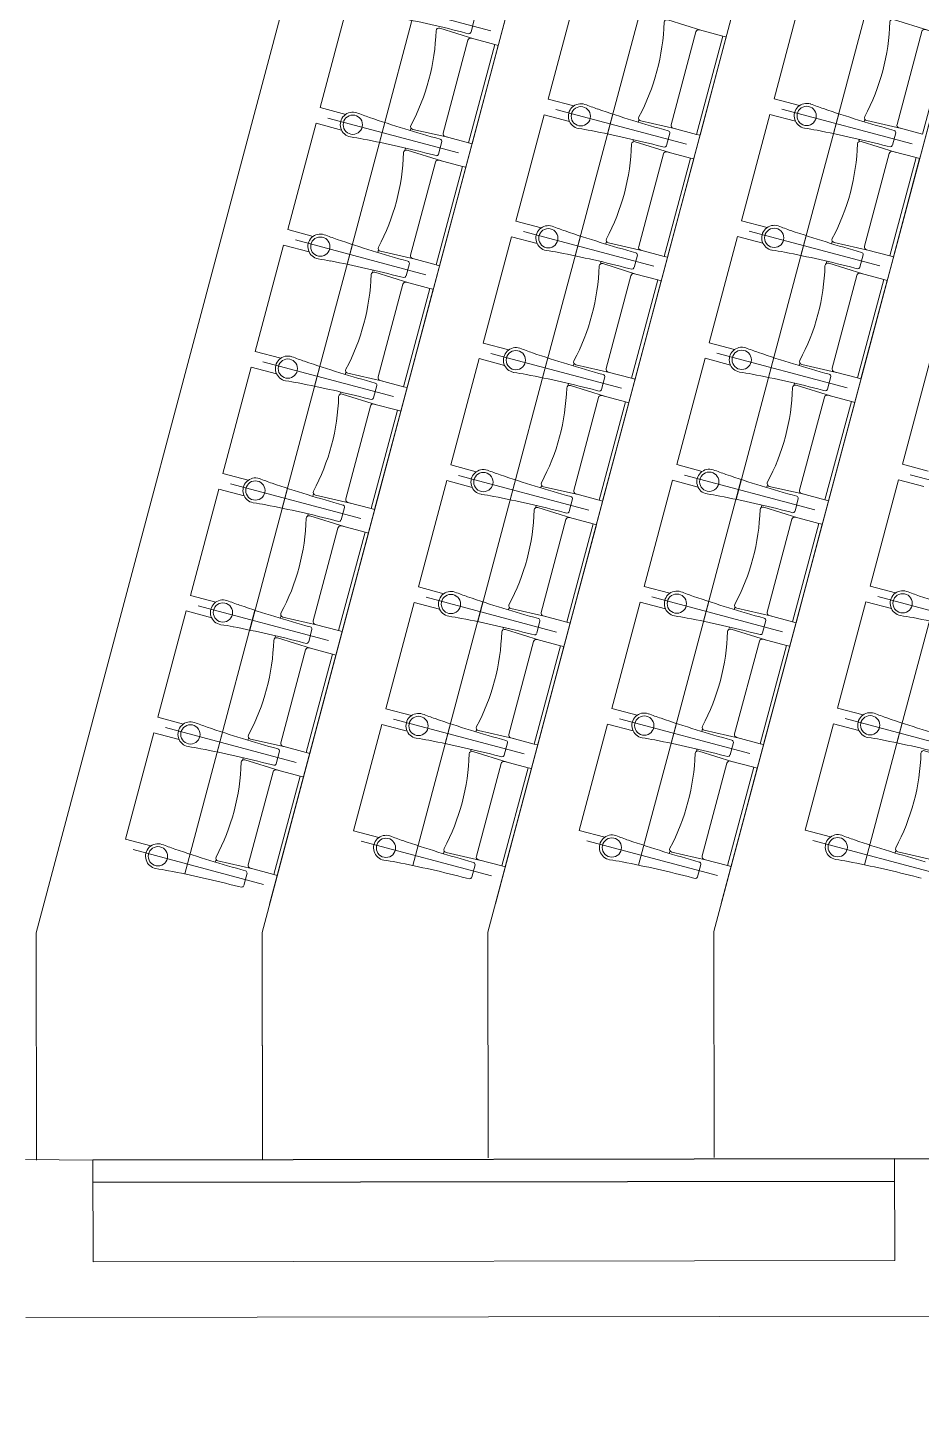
# Model space of a CAD drawing. Header units: millimetres. Extents: x 586 to 1010, y 369 to 668.
# Drawn here: x 692.66 to 696.61, y 461.74 to 467.9 of the extents above; entities that cross this region are included whole.
import ezdxf

# ---------------------------------------------------------------- set-up
doc = ezdxf.new("R2010")
doc.units = ezdxf.units.MM
doc.linetypes.add('CENTER', pattern=[2, 1.25, -0.25, 0.25, -0.25])
doc.linetypes.add('DASHED', pattern=[0.75, 0.5, -0.25])
doc.layers.add('plan line', color=7, linetype='Continuous', lineweight=15)

msp = doc.modelspace()

# ---------------------------------------------------------------- linework, layer by layer
at = {"color": 254, "lineweight": 25}
for points in [[(671.7124, 620.7085), (706.7355, 621.773), (754.2598, 613.8303), (814.6609, 600.1481), (855.7567, 598.0104), (895.0671, 567.0647), (920.0096, 542.0176), (952.0084, 521.2476), (977.2234, 504.6526), (979.6352, 479.2339), (986.3437, 463.8549), (988.7975, 462.3853)], [(654.944, 595.4717), (670.2671, 587.3174), (714.302, 595.1648), (787.0891, 595.1648), (819.3936, 580.9441), (821.0297, 562.8505), (813.4907, 552.7881), (808.7339, 539.6711), (796.4072, 534.7059), (791.0222, 527.249), (791.0222, 507.547), (797.3007, 476.5274), (814.9752, 463.8897), (836.1481, 474.6816), (874.0221, 478.5878), (885.7286, 462.7333), (863.0042, 436.0794), (845.7887, 420.6845), (845.1044, 408.6747)], [(639.2065, 583.4381), (644.7272, 575.638), (657.7961, 553.4401), (668.4043, 543.9291), (682.5178, 548.7307), (692.9838, 555.4778), (711.9339, 556.5828), (734.3456, 532.1334), (750.593, 477.7475), (754.1369, 444.164), (776.4657, 425.4473), (782.6172, 412.2355)]]:
    msp.add_spline(points, degree=3, dxfattribs=at)
at = {"layer": 'plan line'}
for p, q in [((695.2423, 469.7129), (693.7264, 464.0195)), ((696.2317, 469.6739), (694.7265, 464.0211)), ((697.2413, 469.7113), (695.7267, 464.0227)), ((692.6932, 463.8937), (694.2022, 469.5611)), ((693.6933, 463.8953), (695.2092, 469.5887)), ((694.6935, 463.8968), (696.1986, 469.5496)), ((695.6936, 463.8984), (697.2082, 469.587)), ((696.0863, 468.0575), (695.9609, 467.5866)), ((694.0765, 468.0186), (693.9511, 467.5477)), ((695.0862, 468.0559), (694.9608, 467.585)), ((694.6188, 467.8822), (694.6333, 467.9375)), ((694.6188, 467.8822), (694.6333, 467.9375)), ((694.6085, 467.8749), (694.596, 467.878)), ((694.6085, 467.8749), (694.596, 467.878)), ((694.9608, 467.585), (695.0734, 467.555)), ((695.9609, 467.5866), (696.0736, 467.5566)), ((693.9511, 467.5477), (694.0638, 467.5177)), ((694.9424, 467.516), (694.817, 467.0451)), ((695.055, 467.486), (694.9424, 467.516)), ((695.9425, 467.5175), (695.8171, 467.0466)), ((696.0552, 467.4875), (695.9425, 467.5175)), ((693.9327, 467.4786), (693.8073, 467.0077)), ((694.0454, 467.4486), (693.9327, 467.4786)), ((694.3494, 467.4462), (694.3516, 467.4543)), ((695.3591, 467.4836), (695.3612, 467.4917)), ((696.3592, 467.4851), (696.3614, 467.4933)), ((694.475, 467.3422), (694.4895, 467.3975)), ((694.475, 467.3422), (694.4895, 467.3975)), ((695.3365, 467.3988), (695.3384, 467.4058)), ((695.4847, 467.3795), (695.4992, 467.4348)), ((695.4847, 467.3795), (695.4992, 467.4348)), ((696.3367, 467.4004), (696.3385, 467.4074)), ((696.4849, 467.3811), (696.4993, 467.4364)), ((696.4849, 467.3811), (696.4993, 467.4364)), ((694.3268, 467.3614), (694.3287, 467.3685)), ((694.4647, 467.335), (694.4522, 467.338)), ((694.4647, 467.335), (694.4522, 467.338)), ((695.4744, 467.3723), (695.4619, 467.3754)), ((695.4744, 467.3723), (695.4619, 467.3754)), ((696.4745, 467.3739), (696.462, 467.3769)), ((696.4745, 467.3739), (696.462, 467.3769)), ((694.817, 467.0451), (694.9297, 467.0151)), ((695.8171, 467.0466), (695.9298, 467.0166)), ((693.8073, 467.0077), (693.92, 466.9777)), ((694.7986, 466.976), (694.6732, 466.5051)), ((694.9113, 466.946), (694.7986, 466.976)), ((695.2153, 466.9436), (695.2175, 466.9517)), ((695.7988, 466.9776), (695.6734, 466.5066)), ((695.9114, 466.9476), (695.7988, 466.9776)), ((696.2155, 466.9451), (696.2176, 466.9533)), ((693.7889, 466.9386), (693.6635, 466.4677)), ((693.9016, 466.9086), (693.7889, 466.9386)), ((694.2056, 466.9062), (694.2078, 466.9144)), ((695.3409, 466.8396), (695.3554, 466.8948)), ((695.3409, 466.8396), (695.3554, 466.8948)), ((696.3411, 466.8411), (696.3555, 466.8964)), ((696.3411, 466.8411), (696.3555, 466.8964)), ((694.1831, 466.8215), (694.1849, 466.8285)), ((694.3313, 466.8022), (694.3457, 466.8575)), ((694.3313, 466.8022), (694.3457, 466.8575)), ((695.1927, 466.8588), (695.1946, 466.8659)), ((695.3306, 466.8323), (695.3181, 466.8354)), ((695.3306, 466.8323), (695.3181, 466.8354)), ((696.1929, 466.8604), (696.1948, 466.8674)), ((696.3307, 466.8339), (696.3183, 466.837)), ((696.3307, 466.8339), (696.3183, 466.837)), ((694.3209, 466.795), (694.3084, 466.798)), ((694.3209, 466.795), (694.3084, 466.798)), ((693.6635, 466.4677), (693.7762, 466.4377)), ((694.6732, 466.5051), (694.7859, 466.4751)), ((695.6734, 466.5066), (695.786, 466.4766)), ((693.6451, 466.3986), (693.5198, 465.9277)), ((693.7578, 466.3686), (693.6451, 466.3986)), ((694.6548, 466.436), (694.5294, 465.9651)), ((694.7675, 466.406), (694.6548, 466.436)), ((695.0715, 466.4036), (695.0737, 466.4117)), ((695.655, 466.4376), (695.5296, 465.9667)), ((695.7676, 466.4076), (695.655, 466.4376)), ((696.0717, 466.4052), (696.0738, 466.4133)), ((696.6551, 466.4391), (696.5297, 465.9682)), ((694.0619, 466.3662), (694.064, 466.3744)), ((695.1972, 466.2996), (695.2116, 466.3549)), ((695.1972, 466.2996), (695.2116, 466.3549)), ((696.1973, 466.3011), (696.2118, 466.3564)), ((696.1973, 466.3011), (696.2118, 466.3564)), ((694.0393, 466.2815), (694.0412, 466.2885)), ((694.1875, 466.2622), (694.2019, 466.3175)), ((694.1875, 466.2622), (694.2019, 466.3175)), ((695.049, 466.3188), (695.0508, 466.3259)), ((695.1868, 466.2923), (695.1743, 466.2954)), ((695.1868, 466.2923), (695.1743, 466.2954)), ((696.0491, 466.3204), (696.051, 466.3274)), ((696.187, 466.2939), (696.1745, 466.297)), ((696.187, 466.2939), (696.1745, 466.297)), ((694.1771, 466.255), (694.1647, 466.258)), ((694.1771, 466.255), (694.1647, 466.258)), ((694.5294, 465.9651), (694.6421, 465.9351)), ((695.5296, 465.9667), (695.6423, 465.9367)), ((696.5297, 465.9682), (696.6424, 465.9382)), ((693.5198, 465.9277), (693.6324, 465.8977)), ((693.5014, 465.8586), (693.376, 465.3877)), ((693.614, 465.8287), (693.5014, 465.8586)), ((694.511, 465.896), (694.3857, 465.4251)), ((694.6237, 465.866), (694.511, 465.896)), ((694.9278, 465.8636), (694.9299, 465.8717)), ((695.5112, 465.8976), (695.3858, 465.4267)), ((695.6239, 465.8676), (695.5112, 465.8976)), ((695.9279, 465.8652), (695.9301, 465.8733)), ((696.5113, 465.8992), (696.386, 465.4283)), ((696.624, 465.8692), (696.5113, 465.8992)), ((693.9181, 465.8262), (693.9202, 465.8344)), ((694.0437, 465.7222), (694.0582, 465.7775)), ((694.0437, 465.7222), (694.0582, 465.7775)), ((694.9052, 465.7788), (694.9071, 465.7859)), ((695.0534, 465.7596), (695.0678, 465.8149)), ((695.0534, 465.7596), (695.0678, 465.8149)), ((695.9053, 465.7804), (695.9072, 465.7875)), ((696.0535, 465.7612), (696.068, 465.8165)), ((696.0535, 465.7612), (696.068, 465.8165)), ((693.8955, 465.7415), (693.8974, 465.7485)), ((694.0334, 465.715), (694.0209, 465.7181)), ((694.0334, 465.715), (694.0209, 465.7181)), ((695.043, 465.7523), (695.0306, 465.7554)), ((695.043, 465.7523), (695.0306, 465.7554)), ((696.0432, 465.7539), (696.0307, 465.757)), ((696.0432, 465.7539), (696.0307, 465.757)), ((694.3857, 465.4251), (694.4983, 465.3951)), ((695.3858, 465.4267), (695.4985, 465.3967)), ((696.386, 465.4283), (696.4986, 465.3983)), ((693.376, 465.3877), (693.4887, 465.3577)), ((694.3673, 465.356), (694.2419, 464.8851)), ((694.4799, 465.326), (694.3673, 465.356)), ((695.3674, 465.3576), (695.242, 464.8867)), ((695.4801, 465.3276), (695.3674, 465.3576)), ((696.3676, 465.3592), (696.2422, 464.8883)), ((696.4802, 465.3292), (696.3676, 465.3592)), ((693.3576, 465.3187), (693.2322, 464.8478)), ((693.4703, 465.2887), (693.3576, 465.3187)), ((693.7743, 465.2863), (693.7765, 465.2944)), ((694.784, 465.3236), (694.7861, 465.3317)), ((695.7841, 465.3252), (695.7863, 465.3333)), ((693.8999, 465.1822), (693.9144, 465.2375)), ((693.8999, 465.1822), (693.9144, 465.2375)), ((694.7614, 465.2388), (694.7633, 465.2459)), ((694.9096, 465.2196), (694.9241, 465.2749)), ((694.9096, 465.2196), (694.9241, 465.2749)), ((695.7616, 465.2404), (695.7634, 465.2475)), ((695.9098, 465.2212), (695.9242, 465.2765)), ((695.9098, 465.2212), (695.9242, 465.2765)), ((693.7517, 465.2015), (693.7536, 465.2085)), ((693.8896, 465.175), (693.8771, 465.1781)), ((693.8896, 465.175), (693.8771, 465.1781)), ((694.8993, 465.2124), (694.8868, 465.2154)), ((694.8993, 465.2124), (694.8868, 465.2154)), ((695.8994, 465.2139), (695.8869, 465.217)), ((695.8994, 465.2139), (695.8869, 465.217)), ((694.2419, 464.8851), (694.3546, 464.8551)), ((695.242, 464.8867), (695.3547, 464.8567)), ((696.2422, 464.8883), (696.3548, 464.8583)), ((693.2322, 464.8478), (693.3449, 464.8178)), ((694.2235, 464.816), (694.0981, 464.3451)), ((694.3362, 464.786), (694.2235, 464.816)), ((694.6402, 464.7836), (694.6424, 464.7918)), ((695.2236, 464.8176), (695.0983, 464.3467)), ((695.3363, 464.7876), (695.2236, 464.8176)), ((695.6404, 464.7852), (695.6425, 464.7933)), ((696.2238, 464.8192), (696.0984, 464.3483)), ((696.3365, 464.7892), (696.2238, 464.8192)), ((693.2138, 464.7787), (693.0884, 464.3078)), ((693.3265, 464.7487), (693.2138, 464.7787)), ((693.6305, 464.7463), (693.6327, 464.7544)), ((694.7658, 464.6796), (694.7803, 464.7349)), ((694.7658, 464.6796), (694.7803, 464.7349)), ((695.766, 464.6812), (695.7804, 464.7365)), ((695.766, 464.6812), (695.7804, 464.7365)), ((693.608, 464.6615), (693.6098, 464.6686)), ((693.7561, 464.6423), (693.7706, 464.6975)), ((693.7561, 464.6423), (693.7706, 464.6975)), ((694.6176, 464.6989), (694.6195, 464.7059)), ((694.7555, 464.6724), (694.743, 464.6754)), ((694.7555, 464.6724), (694.743, 464.6754)), ((695.6178, 464.7004), (695.6197, 464.7075)), ((695.7556, 464.674), (695.7432, 464.677)), ((695.7556, 464.674), (695.7432, 464.677)), ((693.7458, 464.635), (693.7333, 464.6381)), ((693.7458, 464.635), (693.7333, 464.6381)), ((693.0884, 464.3078), (693.2011, 464.2778)), ((694.0981, 464.3451), (694.2108, 464.3151)), ((695.0983, 464.3467), (695.2109, 464.3167)), ((696.0984, 464.3483), (696.2111, 464.3183)), ((694.4964, 464.2436), (694.4986, 464.2518)), ((695.4966, 464.2452), (695.4987, 464.2534)), ((696.4967, 464.2468), (696.4989, 464.2549)), ((693.4867, 464.2063), (693.4889, 464.2144)), ((694.622, 464.1396), (694.6365, 464.1949)), ((695.6222, 464.1412), (695.6367, 464.1965)), ((693.6124, 464.1023), (693.6268, 464.1576)), ((694.6117, 464.1324), (694.5992, 464.1354)), ((695.6119, 464.134), (695.5994, 464.137)), ((696.612, 464.1355), (696.5995, 464.1386)), ((693.602, 464.095), (693.5896, 464.0981)), ((692.6947, 462.8864), (692.6932, 463.8937)), ((693.6933, 463.8953), (693.6949, 462.8953)), ((693.6949, 462.888), (693.6933, 463.8953)), ((694.695, 462.8968), (694.6935, 463.8968)), ((695.6952, 462.8984), (695.6936, 463.8984)), ((692.9447, 462.8868), (692.6466, 462.8901)), ((692.9455, 462.4368), (692.9447, 462.8868)), ((693.1948, 462.8872), (693.6949, 462.888)), ((696.8947, 462.893), (696.4947, 462.8924)), ((696.4947, 462.8924), (696.4954, 462.4424)), ((696.4954, 462.4424), (692.9455, 462.4368)), ((692.6477, 462.1901), (702.4958, 462.2019))]:
    msp.add_line(p, q, dxfattribs=at)
at = {"layer": 'plan line', "linetype": 'DASHED', "ltscale": 3}
for p, q in [((695.3907, 468.0589), (695.2236, 467.4312)), ((696.3908, 468.0605), (696.2237, 467.4328)), ((694.381, 468.0215), (694.2139, 467.3939)), ((695.2469, 467.5189), (695.0798, 466.8912)), ((696.2471, 467.5205), (696.0799, 466.8928)), ((694.2372, 467.4815), (694.0701, 466.8539)), ((695.1031, 466.9789), (694.936, 466.3512)), ((696.1033, 466.9805), (695.9362, 466.3528)), ((694.0935, 466.9416), (693.9263, 466.3139)), ((693.9497, 466.4016), (693.7826, 465.7739)), ((694.9594, 466.4389), (694.7922, 465.8113)), ((695.9595, 466.4405), (695.7924, 465.8128)), ((695.8157, 465.9005), (695.6486, 465.2728)), ((693.8059, 465.8616), (693.6388, 465.2339)), ((694.8156, 465.8989), (694.6485, 465.2713)), ((694.6718, 465.359), (694.5047, 464.7313)), ((695.672, 465.3605), (695.5048, 464.7329)), ((696.6721, 465.3621), (696.505, 464.7344)), ((693.6621, 465.3216), (693.495, 464.6939)), ((694.528, 464.819), (694.3609, 464.1913)), ((695.5282, 464.8205), (695.3611, 464.1929)), ((696.5283, 464.8221), (696.3612, 464.1944)), ((693.5184, 464.7816), (693.3512, 464.1539))]:
    msp.add_line(p, q, dxfattribs=at)
at = {"layer": 'plan line', "linetype": 'CENTER', "ltscale": 3}
for p, q in [((694.7065, 467.8878), (694.1287, 468.0417)), ((694.7065, 467.8878), (694.1287, 468.0417)), ((695.5724, 467.3852), (694.9946, 467.539)), ((695.5724, 467.3852), (694.9946, 467.539)), ((696.5726, 467.3868), (695.9948, 467.5406)), ((696.5726, 467.3868), (695.9948, 467.5406)), ((694.5628, 467.3478), (693.985, 467.5017)), ((694.5628, 467.3478), (693.985, 467.5017)), ((694.419, 466.8079), (693.8412, 466.9617)), ((694.419, 466.8079), (693.8412, 466.9617)), ((695.4287, 466.8452), (694.8509, 466.999)), ((695.4287, 466.8452), (694.8509, 466.999)), ((696.4288, 466.8468), (695.851, 467.0006)), ((696.4288, 466.8468), (695.851, 467.0006)), ((695.2849, 466.3052), (694.7071, 466.4591)), ((695.2849, 466.3052), (694.7071, 466.4591)), ((696.285, 466.3068), (695.7072, 466.4606)), ((696.285, 466.3068), (695.7072, 466.4606)), ((694.2752, 466.2679), (693.6974, 466.4217)), ((694.2752, 466.2679), (693.6974, 466.4217)), ((695.1411, 465.7652), (694.5633, 465.9191)), ((695.1411, 465.7652), (694.5633, 465.9191)), ((696.1413, 465.7668), (695.5635, 465.9207)), ((696.1413, 465.7668), (695.5635, 465.9207)), ((697.1414, 465.7684), (696.5636, 465.9222)), ((697.1414, 465.7684), (696.5636, 465.9222)), ((694.1314, 465.7279), (693.5536, 465.8817)), ((694.1314, 465.7279), (693.5536, 465.8817)), ((694.9973, 465.2252), (694.4195, 465.3791)), ((694.9973, 465.2252), (694.4195, 465.3791)), ((695.9975, 465.2268), (695.4197, 465.3807)), ((695.9975, 465.2268), (695.4197, 465.3807)), ((696.9976, 465.2284), (696.4198, 465.3822)), ((696.9976, 465.2284), (696.4198, 465.3822)), ((693.9877, 465.1879), (693.4099, 465.3417)), ((693.9877, 465.1879), (693.4099, 465.3417)), ((693.8439, 464.6479), (693.2661, 464.8018)), ((693.8439, 464.6479), (693.2661, 464.8018)), ((694.8536, 464.6853), (694.2758, 464.8391)), ((694.8536, 464.6853), (694.2758, 464.8391)), ((695.8537, 464.6868), (695.2759, 464.8407)), ((695.8537, 464.6868), (695.2759, 464.8407)), ((696.8539, 464.6884), (696.276, 464.8423)), ((696.8539, 464.6884), (696.276, 464.8423)), ((694.7098, 464.1453), (694.132, 464.2991)), ((695.7099, 464.1468), (695.1321, 464.3007)), ((696.7101, 464.1484), (696.1323, 464.3023)), ((693.7001, 464.1079), (693.1223, 464.2618))]:
    msp.add_line(p, q, dxfattribs=at)
at = {"layer": 'plan line', "lineweight": 30}
for p, q in [((696.4947, 462.8924), (692.9447, 462.8868)), ((696.4949, 462.7924), (692.9449, 462.7868))]:
    msp.add_line(p, q, dxfattribs=at)
at = {"layer": 'plan line'}
for points in [[(695.525, 467.4537), (695.3706, 467.4887, -0.474715), (695.3619, 467.5063, 0.115865), (695.4736, 467.9258, -0.474715), (695.4899, 467.9367), (695.641, 467.8893)], [(696.5252, 467.4553), (696.3708, 467.4903, -0.474715), (696.3621, 467.5079, 0.115865), (696.4737, 467.9273, -0.474715), (696.49, 467.9382), (696.6412, 467.8909)], [(694.5154, 467.4163), (694.361, 467.4514, -0.474715), (694.3522, 467.469, 0.115865), (694.4639, 467.8884, -0.474715), (694.4802, 467.8993), (694.6314, 467.852)], [(695.6174, 467.4291), (695.514, 467.4566, -0.414214), (695.505, 467.4722), (695.6144, 467.8833, -0.414214), (695.63, 467.8923), (695.7341, 467.8646), (695.6174, 467.4291)], [(696.6176, 467.4307), (696.5141, 467.4582, -0.414214), (696.5051, 467.4737), (696.6146, 467.8848, -0.414214), (696.6301, 467.8938), (696.7343, 467.8661), (696.6176, 467.4307)], [(694.6077, 467.3918), (694.5043, 467.4193, -0.414214), (694.4953, 467.4348), (694.6048, 467.8459, -0.414214), (694.6203, 467.8549), (694.7245, 467.8272), (694.6077, 467.3918)], [(695.3813, 466.9137), (695.2269, 466.9488, -0.474715), (695.2181, 466.9663, 0.115865), (695.3298, 467.3858, -0.474715), (695.3461, 467.3967), (695.4973, 467.3493)], [(696.3814, 466.9153), (696.227, 466.9503, -0.474715), (696.2183, 466.9679, 0.115865), (696.33, 467.3874, -0.474715), (696.3463, 467.3983), (696.4974, 467.3509)], [(694.3716, 466.8763), (694.2172, 466.9114, -0.474715), (694.2084, 466.929, 0.115865), (694.3201, 467.3484, -0.474715), (694.3364, 467.3593), (694.4876, 467.312)], [(695.4736, 466.8891), (695.3702, 466.9166, -0.414214), (695.3612, 466.9322), (695.4707, 467.3433, -0.414214), (695.4862, 467.3523), (695.5904, 467.3246), (695.4736, 466.8891)], [(696.4738, 466.8907), (696.3704, 466.9182, -0.414214), (696.3614, 466.9338), (696.4708, 467.3449, -0.414214), (696.4864, 467.3539), (696.5905, 467.3262), (696.4738, 466.8907)], [(694.4639, 466.8518), (694.3605, 466.8793, -0.414214), (694.3515, 466.8948), (694.461, 467.3059, -0.414214), (694.4765, 467.3149), (694.5807, 467.2872), (694.4639, 466.8518)], [(695.2375, 466.3737), (695.0831, 466.4088, -0.474715), (695.0743, 466.4263, 0.115865), (695.186, 466.8458, -0.474715), (695.2023, 466.8567), (695.3535, 466.8094)], [(696.2376, 466.3753), (696.0832, 466.4104, -0.474715), (696.0745, 466.4279, 0.115865), (696.1862, 466.8474, -0.474715), (696.2025, 466.8583), (696.3536, 466.8109)], [(694.2278, 466.3364), (694.0734, 466.3714, -0.474715), (694.0647, 466.389, 0.115865), (694.1764, 466.8084, -0.474715), (694.1927, 466.8193), (694.3438, 466.772)], [(694.3202, 466.3118), (694.2168, 466.3393, -0.414214), (694.2077, 466.3548), (694.3172, 466.7659, -0.414214), (694.3327, 466.7749), (694.4369, 466.7472), (694.3202, 466.3118)], [(695.3298, 466.3491), (695.2264, 466.3767, -0.414214), (695.2174, 466.3922), (695.3269, 466.8033, -0.414214), (695.3424, 466.8123), (695.4466, 466.7846), (695.3298, 466.3491)], [(696.33, 466.3507), (696.2266, 466.3782, -0.414214), (696.2176, 466.3938), (696.327, 466.8049, -0.414214), (696.3426, 466.8139), (696.4467, 466.7862), (696.33, 466.3507)], [(694.084, 465.7964), (693.9296, 465.8314, -0.474715), (693.9209, 465.849, 0.115865), (694.0326, 466.2685, -0.474715), (694.0489, 466.2794), (694.2, 466.232)], [(695.0937, 465.8337), (694.9393, 465.8688, -0.474715), (694.9306, 465.8864, 0.115865), (695.0423, 466.3058, -0.474715), (695.0586, 466.3167), (695.2097, 466.2694)], [(695.1861, 465.8092), (695.0827, 465.8367, -0.414214), (695.0737, 465.8522), (695.1831, 466.2633, -0.414214), (695.1986, 466.2723), (695.3028, 466.2446), (695.1861, 465.8092)], [(696.0939, 465.8353), (695.9394, 465.8704, -0.474715), (695.9307, 465.8879, 0.115865), (696.0424, 466.3074, -0.474715), (696.0587, 466.3183), (696.2099, 466.2709)], [(696.1862, 465.8107), (696.0828, 465.8382, -0.414214), (696.0738, 465.8538), (696.1833, 466.2649, -0.414214), (696.1988, 466.2739), (696.303, 466.2462), (696.1862, 465.8107)], [(694.1764, 465.7718), (694.073, 465.7993, -0.414214), (694.064, 465.8149), (694.1734, 466.226, -0.414214), (694.189, 466.235), (694.2931, 466.2073), (694.1764, 465.7718)], [(694.9499, 465.2937), (694.7955, 465.3288, -0.474715), (694.7868, 465.3464, 0.115865), (694.8985, 465.7658, -0.474715), (694.9148, 465.7767), (695.0659, 465.7294)], [(695.9501, 465.2953), (695.7957, 465.3304, -0.474715), (695.7869, 465.3479, 0.115865), (695.8986, 465.7674, -0.474715), (695.9149, 465.7783), (696.0661, 465.731)], [(693.9403, 465.2564), (693.7858, 465.2915, -0.474715), (693.7771, 465.309, 0.115865), (693.8888, 465.7285, -0.474715), (693.9051, 465.7394), (694.0563, 465.692)], [(695.0423, 465.2692), (694.9389, 465.2967, -0.414214), (694.9299, 465.3122), (695.0393, 465.7233, -0.414214), (695.0549, 465.7323), (695.159, 465.7046), (695.0423, 465.2692)], [(696.0424, 465.2707), (695.939, 465.2983, -0.414214), (695.93, 465.3138), (696.0395, 465.7249, -0.414214), (696.055, 465.7339), (696.1592, 465.7062), (696.0424, 465.2707)], [(694.0326, 465.2318), (693.9292, 465.2593, -0.414214), (693.9202, 465.2749), (694.0297, 465.686, -0.414214), (694.0452, 465.695), (694.1493, 465.6673), (694.0326, 465.2318)], [(694.8062, 464.7537), (694.6517, 464.7888, -0.474715), (694.643, 464.8064, 0.115865), (694.7547, 465.2258, -0.474715), (694.771, 465.2367), (694.9222, 465.1894)], [(695.8063, 464.7553), (695.6519, 464.7904, -0.474715), (695.6432, 464.808, 0.115865), (695.7549, 465.2274, -0.474715), (695.7712, 465.2383), (695.9223, 465.191)], [(693.7965, 464.7164), (693.6421, 464.7515, -0.474715), (693.6333, 464.769, 0.115865), (693.745, 465.1885, -0.474715), (693.7613, 465.1994), (693.9125, 465.152)], [(694.8985, 464.7292), (694.7951, 464.7567, -0.414214), (694.7861, 464.7722), (694.8956, 465.1833, -0.414214), (694.9111, 465.1923), (695.0153, 465.1646), (694.8985, 464.7292)], [(695.8987, 464.7308), (695.7953, 464.7583, -0.414214), (695.7862, 464.7738), (695.8957, 465.1849, -0.414214), (695.9112, 465.1939), (696.0154, 465.1662), (695.8987, 464.7308)], [(693.8888, 464.6918), (693.7854, 464.7193, -0.414214), (693.7764, 464.7349), (693.8859, 465.146, -0.414214), (693.9014, 465.155), (694.0056, 465.1273), (693.8888, 464.6918)], [(694.6624, 464.2138), (694.508, 464.2488, -0.474715), (694.4992, 464.2664, 0.115865), (694.6109, 464.6858, -0.474715), (694.6272, 464.6967), (694.7784, 464.6494)], [(695.6625, 464.2153), (695.5081, 464.2504, -0.474715), (695.4994, 464.268, 0.115865), (695.6111, 464.6874, -0.474715), (695.6274, 464.6983), (695.7785, 464.651)], [(696.6627, 464.2169), (696.5083, 464.252, -0.474715), (696.4995, 464.2696, 0.115865), (696.6112, 464.689, -0.474715), (696.6275, 464.6999), (696.7787, 464.6526)], [(693.6527, 464.1764), (693.4983, 464.2115, -0.474715), (693.4896, 464.229, 0.115865), (693.6012, 464.6485, -0.474715), (693.6176, 464.6594), (693.7687, 464.6121)], [(693.7451, 464.1518), (693.6416, 464.1794, -0.414214), (693.6326, 464.1949), (693.7421, 464.606, -0.414214), (693.7576, 464.615), (693.8618, 464.5873), (693.7451, 464.1518)], [(694.7547, 464.1892), (694.6513, 464.2167, -0.414214), (694.6423, 464.2322), (694.7518, 464.6433, -0.414214), (694.7673, 464.6523), (694.8715, 464.6246), (694.7547, 464.1892)], [(695.7549, 464.1908), (695.6515, 464.2183, -0.414214), (695.6425, 464.2338), (695.7519, 464.6449, -0.414214), (695.7675, 464.6539), (695.8716, 464.6262), (695.7549, 464.1908)]]:
    msp.add_lwpolyline(points, format="xyb", dxfattribs=at)
for points in [[(694.6232, 467.3876), (694.7392, 467.8233), (694.7245, 467.8272), (694.6077, 467.3918), (694.6232, 467.3876)], [(695.6329, 467.425), (695.7489, 467.8606), (695.7341, 467.8646), (695.6174, 467.4291), (695.6329, 467.425)], [(695.4891, 466.885), (695.6051, 467.3207), (695.5904, 467.3246), (695.4736, 466.8891), (695.4891, 466.885)], [(696.4892, 466.8866), (696.6052, 467.3222), (696.5905, 467.3262), (696.4738, 466.8907), (696.4892, 466.8866)], [(694.4794, 466.8477), (694.5954, 467.2833), (694.5807, 467.2872), (694.4639, 466.8518), (694.4794, 466.8477)], [(695.3453, 466.345), (695.4613, 466.7807), (695.4466, 466.7846), (695.3298, 466.3491), (695.3453, 466.345)], [(696.3455, 466.3466), (696.4615, 466.7822), (696.4467, 466.7862), (696.33, 466.3507), (696.3455, 466.3466)], [(694.3356, 466.3077), (694.4516, 466.7433), (694.4369, 466.7472), (694.3202, 466.3118), (694.3356, 466.3077)], [(695.2015, 465.805), (695.3175, 466.2407), (695.3028, 466.2446), (695.1861, 465.8092), (695.2015, 465.805)], [(696.2017, 465.8066), (696.3177, 466.2423), (696.303, 466.2462), (696.1862, 465.8107), (696.2017, 465.8066)], [(694.1919, 465.7677), (694.3079, 466.2033), (694.2931, 466.2073), (694.1764, 465.7718), (694.1919, 465.7677)], [(694.0481, 465.2277), (694.1641, 465.6633), (694.1493, 465.6673), (694.0326, 465.2318), (694.0481, 465.2277)], [(695.0578, 465.2651), (695.1738, 465.7007), (695.159, 465.7046), (695.0423, 465.2692), (695.0578, 465.2651)], [(696.0579, 465.2666), (696.1739, 465.7023), (696.1592, 465.7062), (696.0424, 465.2707), (696.0579, 465.2666)], [(694.914, 464.7251), (695.03, 465.1607), (695.0153, 465.1646), (694.8985, 464.7292), (694.914, 464.7251)], [(695.9141, 464.7266), (696.0301, 465.1623), (696.0154, 465.1662), (695.8987, 464.7308), (695.9141, 464.7266)], [(693.9043, 464.6877), (694.0203, 465.1234), (694.0056, 465.1273), (693.8888, 464.6918), (693.9043, 464.6877)], [(694.7702, 464.1851), (694.8862, 464.6207), (694.8715, 464.6246), (694.7547, 464.1892), (694.7702, 464.1851)], [(695.7704, 464.1867), (695.8864, 464.6223), (695.8716, 464.6262), (695.7549, 464.1908), (695.7704, 464.1867)], [(693.7605, 464.1477), (693.8765, 464.5834), (693.8618, 464.5873), (693.7451, 464.1518), (693.7605, 464.1477)]]:
    msp.add_lwpolyline(points, dxfattribs=at)
for centre in [(694.0952, 467.472), (694.0952, 467.472), (695.1049, 467.5093), (695.1049, 467.5093), (696.105, 467.5109), (696.105, 467.5109), (694.9611, 466.9693), (694.9611, 466.9693), (695.9612, 466.9709), (695.9612, 466.9709), (693.9514, 466.932), (693.9514, 466.932), (694.8173, 466.4294), (694.8173, 466.4294), (695.8175, 466.4309), (695.8175, 466.4309), (693.8076, 466.392), (693.8076, 466.392), (694.6735, 465.8894), (694.6735, 465.8894), (695.6737, 465.8909), (695.6737, 465.8909), (693.6639, 465.852), (693.6638, 465.852), (693.5201, 465.312), (693.5201, 465.312), (694.5298, 465.3494), (694.5297, 465.3494), (695.5299, 465.351), (695.5299, 465.351), (696.53, 465.3525), (696.53, 465.3525), (694.386, 464.8094), (694.386, 464.8094), (695.3861, 464.811), (695.3861, 464.811), (696.3863, 464.8126), (696.3863, 464.8126), (693.3763, 464.772), (693.3763, 464.772), (694.2422, 464.2694), (695.2424, 464.271), (696.2425, 464.2726), (693.2325, 464.2321)]:
    msp.add_circle(centre, 0.0427, dxfattribs=at)
for centre, radius, start, end in [((693.3373, 463.0425), 4.9966, 75.40905, 79.06463), ((693.3373, 463.0425), 4.9966, 75.40905, 79.06463), ((694.6095, 467.8842), 0.00935, 263.52877, 336.65202), ((694.6095, 467.8842), 0.00935, 263.52877, 336.65202), ((695.1051, 467.5096), 0.0554, 71.59604, 259.63843), ((695.1051, 467.5096), 0.0554, 71.59604, 259.63843), ((696.1053, 467.5112), 0.0554, 71.59604, 259.63843), ((696.1053, 467.5112), 0.0554, 71.59604, 259.63843), ((694.0954, 467.4723), 0.0554, 71.59604, 259.63843), ((694.0954, 467.4723), 0.0554, 71.59604, 259.63843), ((695.4949, 471.2309), 3.9554, 249.54986, 250.41796), ((695.4949, 471.2309), 3.9554, 249.54986, 250.41796), ((695.8946, 472.5459), 5.3287, 251.10734, 254.63093), ((695.8946, 472.5459), 5.3287, 251.10734, 254.63093), ((696.5046, 471.2682), 3.9554, 249.54986, 250.41796), ((696.5046, 471.2682), 3.9554, 249.54986, 250.41796), ((696.9043, 472.5833), 5.3287, 251.10734, 254.63093), ((696.9043, 472.5833), 5.3287, 251.10734, 254.63093), ((697.5047, 471.2698), 3.9554, 249.54986, 250.41796), ((697.5047, 471.2698), 3.9554, 249.54986, 250.41796), ((697.9045, 472.5849), 5.3287, 251.10734, 254.63093), ((697.9045, 472.5849), 5.3287, 251.10734, 254.63093), ((694.9589, 466.4698), 0.9947, 78.86278, 82.12559), ((694.9589, 466.4698), 0.9947, 78.86278, 82.12559), ((694.2032, 462.5399), 4.9966, 75.40905, 79.06463), ((694.2032, 462.5399), 4.9966, 75.40905, 79.06463), ((695.4895, 467.4358), 0.00967, 354.26425, 75.71472), ((695.4895, 467.4358), 0.00967, 354.26425, 75.71472), ((695.959, 466.4714), 0.9947, 78.86278, 82.12559), ((695.959, 466.4714), 0.9947, 78.86278, 82.12559), ((695.2033, 462.5415), 4.9966, 75.40905, 79.06463), ((695.2033, 462.5415), 4.9966, 75.40905, 79.06463), ((696.4897, 467.4374), 0.00967, 354.26425, 75.71472), ((696.4897, 467.4374), 0.00967, 354.26425, 75.71472), ((693.9492, 466.4324), 0.9947, 78.86278, 82.12559), ((693.9492, 466.4324), 0.9947, 78.86278, 82.12559), ((693.1935, 462.5026), 4.9966, 75.40905, 79.06463), ((693.1935, 462.5026), 4.9966, 75.40905, 79.06463), ((694.4799, 467.3984), 0.00967, 354.26425, 75.71472), ((694.4799, 467.3984), 0.00967, 354.26425, 75.71472), ((696.4756, 467.3832), 0.00935, 263.52877, 336.65202), ((696.4756, 467.3832), 0.00935, 263.52877, 336.65202), ((694.4657, 467.3442), 0.00935, 263.52877, 336.65202), ((694.4657, 467.3442), 0.00935, 263.52877, 336.65202), ((695.4754, 467.3816), 0.00935, 263.52877, 336.65202), ((695.4754, 467.3816), 0.00935, 263.52877, 336.65202), ((694.9613, 466.9696), 0.0554, 71.59604, 259.63843), ((694.9613, 466.9696), 0.0554, 71.59604, 259.63843), ((696.3608, 470.7283), 3.9554, 249.54986, 250.41796), ((696.3608, 470.7283), 3.9554, 249.54986, 250.41796), ((695.9615, 466.9712), 0.0554, 71.59604, 259.63843), ((695.9615, 466.9712), 0.0554, 71.59604, 259.63843), ((697.3609, 470.7298), 3.9554, 249.54986, 250.41796), ((697.3609, 470.7298), 3.9554, 249.54986, 250.41796), ((693.9517, 466.9323), 0.0554, 71.59604, 259.63843), ((693.9517, 466.9323), 0.0554, 71.59604, 259.63843), ((695.3511, 470.6909), 3.9554, 249.54986, 250.41796), ((695.3511, 470.6909), 3.9554, 249.54986, 250.41796), ((695.7509, 472.0059), 5.3287, 251.10734, 254.63093), ((695.7509, 472.0059), 5.3287, 251.10734, 254.63093), ((696.7605, 472.0433), 5.3287, 251.10734, 254.63093), ((696.7605, 472.0433), 5.3287, 251.10734, 254.63093), ((697.7607, 472.0449), 5.3287, 251.10734, 254.63093), ((697.7607, 472.0449), 5.3287, 251.10734, 254.63093), ((694.8151, 465.9298), 0.9947, 78.86278, 82.12559), ((694.8151, 465.9298), 0.9947, 78.86278, 82.12559), ((694.0594, 461.9999), 4.9966, 75.40905, 79.06463), ((694.0594, 461.9999), 4.9966, 75.40905, 79.06463), ((695.3458, 466.8958), 0.00967, 354.26425, 75.71472), ((695.3458, 466.8958), 0.00967, 354.26425, 75.71472), ((695.8153, 465.9314), 0.9947, 78.86278, 82.12559), ((695.8152, 465.9314), 0.9947, 78.86278, 82.12559), ((695.0595, 462.0015), 4.9966, 75.40905, 79.06463), ((695.0595, 462.0015), 4.9966, 75.40905, 79.06463), ((696.3459, 466.8974), 0.00967, 354.26425, 75.71472), ((696.3459, 466.8974), 0.00967, 354.26425, 75.71472), ((693.8054, 465.8924), 0.9947, 78.86278, 82.12559), ((693.8054, 465.8924), 0.9947, 78.86278, 82.12559), ((693.0497, 461.9626), 4.9966, 75.40905, 79.06463), ((693.0497, 461.9626), 4.9966, 75.40905, 79.06463), ((694.3361, 466.8585), 0.00967, 354.26425, 75.71472), ((694.3361, 466.8585), 0.00967, 354.26425, 75.71472), ((695.3316, 466.8416), 0.00935, 263.52877, 336.65202), ((695.3316, 466.8416), 0.00935, 263.52877, 336.65202), ((696.3318, 466.8432), 0.00935, 263.52877, 336.65202), ((696.3318, 466.8432), 0.00935, 263.52877, 336.65202), ((694.322, 466.8043), 0.00935, 263.52877, 336.65202), ((694.322, 466.8043), 0.00935, 263.52877, 336.65202), ((694.8176, 466.4296), 0.0554, 71.59604, 259.63843), ((694.8176, 466.4296), 0.0554, 71.59604, 259.63843), ((696.217, 470.1883), 3.9554, 249.54986, 250.41796), ((696.217, 470.1883), 3.9554, 249.54986, 250.41796), ((696.6168, 471.5033), 5.3287, 251.10734, 254.63093), ((696.6168, 471.5033), 5.3287, 251.10734, 254.63093), ((695.8177, 466.4312), 0.0554, 71.59604, 259.63843), ((695.8177, 466.4312), 0.0554, 71.59604, 259.63843), ((697.2172, 470.1898), 3.9554, 249.54986, 250.41796), ((697.2172, 470.1898), 3.9554, 249.54986, 250.41796), ((697.6169, 471.5049), 5.3287, 251.10734, 254.63093), ((697.6169, 471.5049), 5.3287, 251.10734, 254.63093), ((693.8079, 466.3923), 0.0554, 71.59604, 259.63843), ((693.8079, 466.3923), 0.0554, 71.59604, 259.63843), ((695.2073, 470.1509), 3.9554, 249.54986, 250.41796), ((695.2073, 470.1509), 3.9554, 249.54986, 250.41796), ((695.6071, 471.466), 5.3287, 251.10734, 254.63093), ((695.6071, 471.466), 5.3287, 251.10734, 254.63093), ((693.6616, 465.3524), 0.9947, 78.86278, 82.12559), ((693.6616, 465.3524), 0.9947, 78.86278, 82.12559), ((694.6713, 465.3898), 0.9947, 78.86278, 82.12559), ((694.6713, 465.3898), 0.9947, 78.86278, 82.12559), ((693.9156, 461.4599), 4.9966, 75.40905, 79.06463), ((693.9156, 461.4599), 4.9966, 75.40905, 79.06463), ((695.202, 466.3558), 0.00967, 354.26425, 75.71472), ((695.202, 466.3558), 0.00967, 354.26425, 75.71472), ((695.6715, 465.3914), 0.9947, 78.86278, 82.12559), ((695.6715, 465.3914), 0.9947, 78.86278, 82.12559), ((694.9158, 461.4615), 4.9966, 75.40905, 79.06463), ((694.9158, 461.4615), 4.9966, 75.40905, 79.06463), ((696.2021, 466.3574), 0.00967, 354.26425, 75.71472), ((696.2021, 466.3574), 0.00967, 354.26425, 75.71472), ((692.9059, 461.4226), 4.9966, 75.40905, 79.06463), ((692.9059, 461.4226), 4.9966, 75.40905, 79.06463), ((694.1923, 466.3185), 0.00967, 354.26425, 75.71472), ((694.1923, 466.3185), 0.00967, 354.26425, 75.71472), ((695.1879, 466.3016), 0.00935, 263.52877, 336.65202), ((695.1879, 466.3016), 0.00935, 263.52877, 336.65202), ((696.188, 466.3032), 0.00935, 263.52877, 336.65202), ((696.188, 466.3032), 0.00935, 263.52877, 336.65202), ((694.1782, 466.2643), 0.00935, 263.52877, 336.65202), ((694.1782, 466.2643), 0.00935, 263.52877, 336.65202), ((693.6641, 465.8523), 0.0554, 71.59604, 259.63843), ((693.6641, 465.8523), 0.0554, 71.59604, 259.63843), ((695.0636, 469.6109), 3.9554, 249.54986, 250.41796), ((695.0636, 469.6109), 3.9554, 249.54986, 250.41796), ((694.6738, 465.8897), 0.0554, 71.59604, 259.63843), ((694.6738, 465.8897), 0.0554, 71.59604, 259.63843), ((696.0732, 469.6483), 3.9554, 249.54986, 250.41796), ((696.0732, 469.6483), 3.9554, 249.54986, 250.41796), ((696.473, 470.9633), 5.3287, 251.10734, 254.63093), ((696.473, 470.9633), 5.3287, 251.10734, 254.63093), ((695.6739, 465.8912), 0.0554, 71.59604, 259.63843), ((695.6739, 465.8912), 0.0554, 71.59604, 259.63843), ((697.0734, 469.6499), 3.9554, 249.54986, 250.41796), ((697.0734, 469.6499), 3.9554, 249.54986, 250.41796), ((697.4731, 470.9649), 5.3287, 251.10734, 254.63093), ((697.4731, 470.9649), 5.3287, 251.10734, 254.63093), ((695.4633, 470.926), 5.3287, 251.10734, 254.63093), ((695.4633, 470.926), 5.3287, 251.10734, 254.63093), ((693.5179, 464.8125), 0.9947, 78.86278, 82.12559), ((693.5179, 464.8125), 0.9947, 78.86278, 82.12559), ((692.7622, 460.8826), 4.9966, 75.40905, 79.06463), ((692.7621, 460.8826), 4.9966, 75.40905, 79.06463), ((694.0485, 465.7785), 0.00967, 354.26425, 75.71472), ((694.0485, 465.7785), 0.00967, 354.26425, 75.71472), ((694.5275, 464.8498), 0.9947, 78.86278, 82.12559), ((694.5275, 464.8498), 0.9947, 78.86278, 82.12559), ((693.7718, 460.9199), 4.9966, 75.40905, 79.06463), ((693.7718, 460.9199), 4.9966, 75.40905, 79.06463), ((695.0582, 465.8158), 0.00967, 354.26425, 75.71472), ((695.0582, 465.8158), 0.00967, 354.26425, 75.71472), ((695.5277, 464.8514), 0.9947, 78.86278, 82.12559), ((695.5277, 464.8514), 0.9947, 78.86278, 82.12559), ((694.772, 460.9215), 4.9966, 75.40905, 79.06463), ((694.772, 460.9215), 4.9966, 75.40905, 79.06463), ((696.0584, 465.8174), 0.00967, 354.26425, 75.71472), ((696.0584, 465.8174), 0.00967, 354.26425, 75.71472), ((694.0344, 465.7243), 0.00935, 263.52877, 336.65202), ((694.0344, 465.7243), 0.00935, 263.52877, 336.65202), ((695.0441, 465.7616), 0.00935, 263.52877, 336.65202), ((695.0441, 465.7616), 0.00935, 263.52877, 336.65202), ((696.0442, 465.7632), 0.00935, 263.52877, 336.65202), ((696.0442, 465.7632), 0.00935, 263.52877, 336.65202), ((695.5302, 465.3512), 0.0554, 71.59604, 259.63843), ((695.5302, 465.3512), 0.0554, 71.59604, 259.63843), ((696.5303, 465.3528), 0.0554, 71.59604, 259.63843), ((696.5303, 465.3528), 0.0554, 71.59604, 259.63843), ((693.5203, 465.3123), 0.0554, 71.59604, 259.63843), ((693.5203, 465.3123), 0.0554, 71.59604, 259.63843), ((694.9198, 469.0709), 3.9554, 249.54986, 250.41796), ((694.9198, 469.0709), 3.9554, 249.54986, 250.41796), ((695.3195, 470.386), 5.3287, 251.10734, 254.63093), ((695.3195, 470.386), 5.3287, 251.10734, 254.63093), ((694.53, 465.3497), 0.0554, 71.59604, 259.63843), ((694.53, 465.3497), 0.0554, 71.59604, 259.63843), ((695.9295, 469.1083), 3.9554, 249.54986, 250.41796), ((695.9295, 469.1083), 3.9554, 249.54986, 250.41796), ((696.3292, 470.4233), 5.3287, 251.10734, 254.63093), ((696.3292, 470.4233), 5.3287, 251.10734, 254.63093), ((696.9296, 469.1099), 3.9554, 249.54986, 250.41796), ((696.9296, 469.1099), 3.9554, 249.54986, 250.41796), ((697.3294, 470.4249), 5.3287, 251.10734, 254.63093), ((697.3294, 470.4249), 5.3287, 251.10734, 254.63093), ((697.9298, 469.1115), 3.9554, 249.54986, 250.41796), ((697.9298, 469.1115), 3.9554, 249.54986, 250.41796), ((698.3295, 470.4265), 5.3287, 251.10734, 254.63093), ((698.3295, 470.4265), 5.3287, 251.10734, 254.63093), ((694.3838, 464.3098), 0.9947, 78.86278, 82.12559), ((694.3838, 464.3098), 0.9947, 78.86278, 82.12559), ((693.6281, 460.38), 4.9966, 75.40905, 79.06463), ((693.628, 460.38), 4.9966, 75.40905, 79.06463), ((694.9144, 465.2759), 0.00967, 354.26425, 75.71472), ((694.9144, 465.2759), 0.00967, 354.26425, 75.71472), ((695.3839, 464.3114), 0.9947, 78.86278, 82.12559), ((695.3839, 464.3114), 0.9947, 78.86278, 82.12559), ((694.6282, 460.3815), 4.9966, 75.40905, 79.06463), ((694.6282, 460.3815), 4.9966, 75.40905, 79.06463), ((695.9146, 465.2774), 0.00967, 354.26425, 75.71472), ((695.9146, 465.2774), 0.00967, 354.26425, 75.71472), ((696.3841, 464.313), 0.9947, 78.86278, 82.12559), ((696.3841, 464.313), 0.9947, 78.86278, 82.12559), ((695.6283, 460.3831), 4.9966, 75.40905, 79.06463), ((695.6283, 460.3831), 4.9966, 75.40905, 79.06463), ((693.3741, 464.2725), 0.9947, 78.86278, 82.12559), ((693.3741, 464.2725), 0.9947, 78.86278, 82.12559), ((692.6184, 460.3426), 4.9966, 75.40905, 79.06463), ((692.6184, 460.3426), 4.9966, 75.40905, 79.06463), ((693.9048, 465.2385), 0.00967, 354.26425, 75.71472), ((693.9048, 465.2385), 0.00967, 354.26425, 75.71472), ((693.8906, 465.1843), 0.00935, 263.52877, 336.65202), ((693.8906, 465.1843), 0.00935, 263.52877, 336.65202), ((694.9003, 465.2216), 0.00935, 263.52877, 336.65202), ((694.9003, 465.2216), 0.00935, 263.52877, 336.65202), ((695.9005, 465.2232), 0.00935, 263.52877, 336.65202), ((695.9005, 465.2232), 0.00935, 263.52877, 336.65202), ((694.3862, 464.8097), 0.0554, 71.59604, 259.63843), ((694.3862, 464.8097), 0.0554, 71.59604, 259.63843), ((695.7857, 468.5683), 3.9554, 249.54986, 250.41796), ((695.7857, 468.5683), 3.9554, 249.54986, 250.41796), ((695.3864, 464.8113), 0.0554, 71.59604, 259.63843), ((695.3864, 464.8113), 0.0554, 71.59604, 259.63843), ((696.7858, 468.5699), 3.9554, 249.54986, 250.41796), ((696.7858, 468.5699), 3.9554, 249.54986, 250.41796), ((696.3865, 464.8128), 0.0554, 71.59604, 259.63843), ((696.3865, 464.8128), 0.0554, 71.59604, 259.63843), ((697.786, 468.5715), 3.9554, 249.54986, 250.41796), ((697.786, 468.5715), 3.9554, 249.54986, 250.41796), ((693.3766, 464.7723), 0.0554, 71.59604, 259.63843), ((693.3766, 464.7723), 0.0554, 71.59604, 259.63843), ((694.776, 468.531), 3.9554, 249.54986, 250.41796), ((694.776, 468.531), 3.9554, 249.54986, 250.41796), ((695.1758, 469.846), 5.3287, 251.10734, 254.63093), ((695.1758, 469.846), 5.3287, 251.10734, 254.63093), ((696.1854, 469.8833), 5.3287, 251.10734, 254.63093), ((696.1854, 469.8833), 5.3287, 251.10734, 254.63093), ((697.1856, 469.8849), 5.3287, 251.10734, 254.63093), ((697.1856, 469.8849), 5.3287, 251.10734, 254.63093), ((698.1857, 469.8865), 5.3287, 251.10734, 254.63093), ((698.1857, 469.8865), 5.3287, 251.10734, 254.63093), ((694.24, 463.7698), 0.9947, 78.86278, 82.12559), ((694.24, 463.7698), 0.9947, 78.86278, 82.12559), ((693.4843, 459.84), 4.9966, 75.40905, 79.06463), ((693.4843, 459.84), 4.9966, 75.40905, 79.06463), ((694.7707, 464.7359), 0.00967, 354.26425, 75.71472), ((694.7707, 464.7359), 0.00967, 354.26425, 75.71472), ((695.2401, 463.7714), 0.9947, 78.86278, 82.12559), ((695.2401, 463.7714), 0.9947, 78.86278, 82.12559), ((694.4844, 459.8415), 4.9966, 75.40905, 79.06463), ((694.4844, 459.8415), 4.9966, 75.40905, 79.06463), ((695.7708, 464.7374), 0.00967, 354.26425, 75.71472), ((695.7708, 464.7374), 0.00967, 354.26425, 75.71472), ((696.2403, 463.773), 0.9947, 78.86278, 82.12559), ((696.2403, 463.773), 0.9947, 78.86278, 82.12559), ((695.4846, 459.8431), 4.9966, 75.40905, 79.06463), ((695.4846, 459.8431), 4.9966, 75.40905, 79.06463), ((693.2303, 463.7325), 0.9947, 78.86278, 82.12559), ((693.2303, 463.7325), 0.9947, 78.86278, 82.12559), ((692.4746, 459.8026), 4.9966, 75.40905, 79.06463), ((692.4746, 459.8026), 4.9966, 75.40905, 79.06463), ((693.761, 464.6985), 0.00967, 354.26425, 75.71472), ((693.761, 464.6985), 0.00967, 354.26425, 75.71472), ((694.7565, 464.6817), 0.00935, 263.52877, 336.65202), ((694.7565, 464.6817), 0.00935, 263.52877, 336.65202), ((695.7567, 464.6832), 0.00935, 263.52877, 336.65202), ((695.7567, 464.6832), 0.00935, 263.52877, 336.65202), ((693.7469, 464.6443), 0.00935, 263.52877, 336.65202), ((693.7469, 464.6443), 0.00935, 263.52877, 336.65202), ((694.2425, 464.2697), 0.0554, 71.59604, 259.63843), ((695.6419, 468.0283), 3.9554, 249.54986, 250.41796), ((696.0417, 469.3434), 5.3287, 251.10734, 254.63093), ((695.2426, 464.2713), 0.0554, 71.59604, 259.63843), ((696.6421, 468.0299), 3.9554, 249.54986, 250.41796), ((697.0418, 469.3449), 5.3287, 251.10734, 254.63093), ((696.2428, 464.2729), 0.0554, 71.59604, 259.63843), ((697.6422, 468.0315), 3.9554, 249.54986, 250.41796), ((698.042, 469.3465), 5.3287, 251.10734, 254.63093), ((693.2328, 464.2323), 0.0554, 71.59604, 259.63843), ((694.6322, 467.991), 3.9554, 249.54986, 250.41796), ((695.032, 469.306), 5.3287, 251.10734, 254.63093), ((693.0865, 463.1925), 0.9947, 78.86278, 82.12559), ((694.0962, 463.2299), 0.9947, 78.86278, 82.12559), ((693.3405, 459.3), 4.9966, 75.40905, 79.06463), ((694.6269, 464.1959), 0.00967, 354.26425, 75.71472), ((695.0964, 463.2314), 0.9947, 78.86278, 82.12559), ((694.3407, 459.3016), 4.9966, 75.40905, 79.06463), ((695.627, 464.1975), 0.00967, 354.26425, 75.71472), ((696.0965, 463.233), 0.9947, 78.86278, 82.12559), ((695.3408, 459.3031), 4.9966, 75.40905, 79.06463), ((692.3308, 459.2626), 4.9966, 75.40905, 79.06463), ((693.6172, 464.1585), 0.00967, 354.26425, 75.71472), ((694.6128, 464.1417), 0.00935, 263.52877, 336.65202), ((695.6129, 464.1433), 0.00935, 263.52877, 336.65202), ((693.6031, 464.1043), 0.00935, 263.52877, 336.65202)]:
    msp.add_arc(centre, radius, start, end, dxfattribs=at)

doc.saveas('drawing.dxf')
